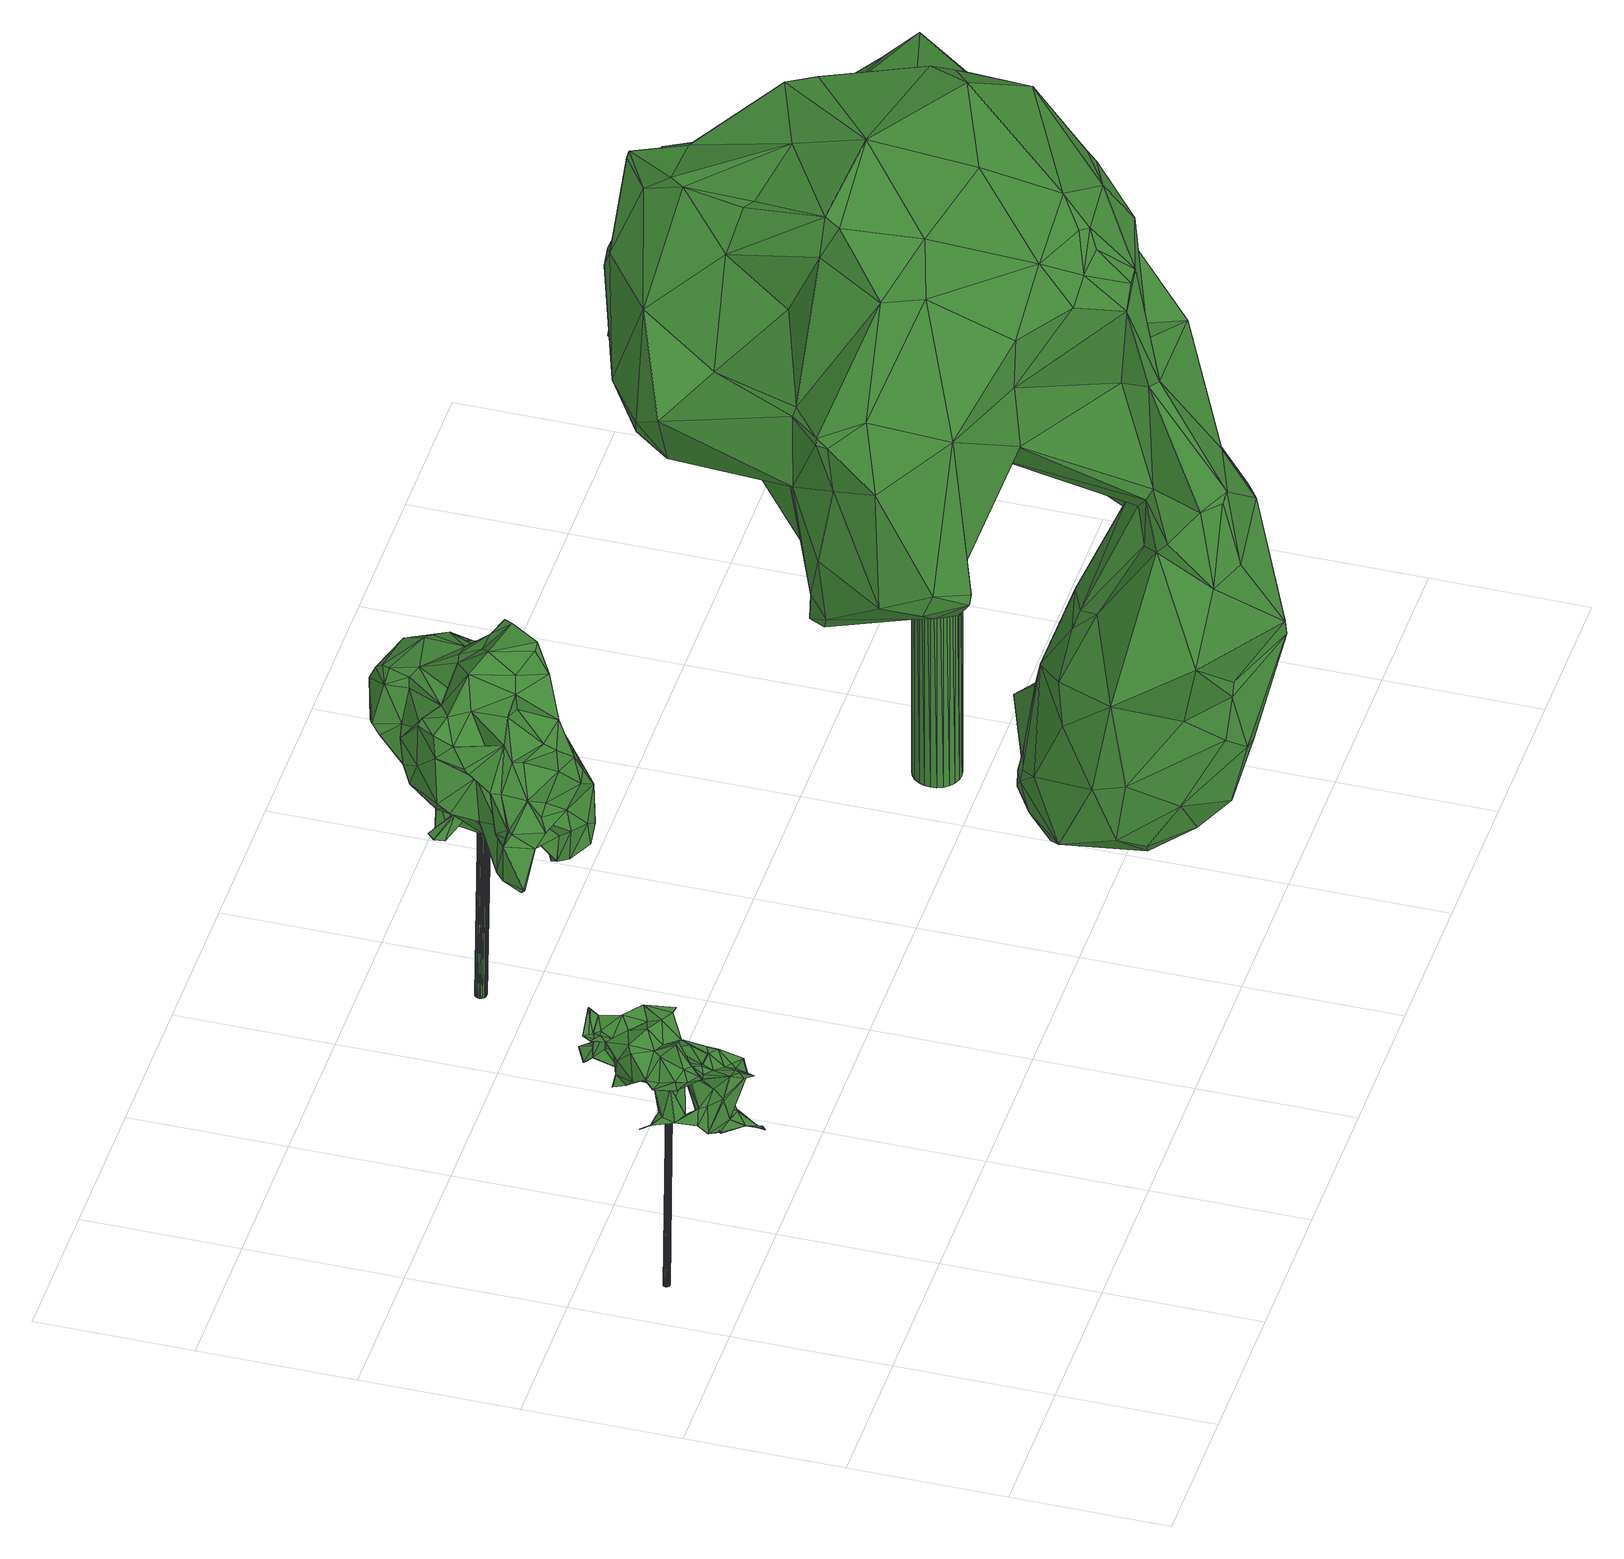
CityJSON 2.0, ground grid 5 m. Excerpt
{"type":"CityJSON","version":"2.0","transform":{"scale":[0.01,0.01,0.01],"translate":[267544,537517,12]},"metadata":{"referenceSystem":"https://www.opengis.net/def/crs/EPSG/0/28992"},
"CityObjects":{
"tree1":{"type":"SolitaryVegetationObject","attributes":{"gtid":419,"crown_width_m":4.04,"crown_median_z":20.85,"crown_r50_m":0.237,"crown_porosity":0.935,"trunk_H_m":7.99,"trunk_DBH_m":0.199,"trunk_radius_m":0.0993,"trunk_base_height_m":12.86,"original_gtid":"420"},"geometry":[{"type":"Solid","lod":"3","boundaries":[[[[0,1,2]],[[3,4,5]],[[6,7,8]],[[9,10,11]],[[12,13,14]],[[12,14,15]],[[16,17,18]],[[19,20,21]],[[22,21,20]],[[23,24,25]],[[26,27,28]],[[29,30,31]],[[29,31,32]],[[33,34,35]],[[36,37,38]],[[11,39,40]],[[41,42,43]],[[44,19,21]],[[27,45,46]],[[47,48,49]],[[50,51,52]],[[53,1,54]],[[53,54,55]],[[56,42,41]],[[19,44,3]],[[5,20,19]],[[57,20,5]],[[58,59,60]],[[58,61,59]],[[62,63,64]],[[7,65,66]],[[67,68,69]],[[17,70,65]],[[71,72,73]],[[74,71,73]],[[75,76,77]],[[78,47,49]],[[79,80,81]],[[79,81,82]],[[83,11,84]],[[52,85,50]],[[21,86,44]],[[87,84,88]],[[33,29,32]],[[74,81,80]],[[61,89,90]],[[82,6,79]],[[70,91,66]],[[55,92,53]],[[93,68,67]],[[69,68,88]],[[94,74,95]],[[72,71,93]],[[96,97,23]],[[6,73,72]],[[98,99,100]],[[101,100,99]],[[102,103,104]],[[105,106,107]],[[108,106,105]],[[109,83,110]],[[109,110,111]],[[90,89,112]],[[113,85,52]],[[114,115,98]],[[116,48,30]],[[117,118,28]],[[96,119,97]],[[60,97,119]],[[120,121,122]],[[120,122,22]],[[56,59,123]],[[124,115,125]],[[9,79,6]],[[126,127,18]],[[42,87,88]],[[108,128,15]],[[70,66,65]],[[113,52,129]],[[103,115,114]],[[130,0,111]],[[131,132,133]],[[63,132,131]],[[132,63,133]],[[1,134,54]],[[46,28,27]],[[18,127,16]],[[135,40,75]],[[92,136,137]],[[138,137,136]],[[139,136,140]],[[8,141,142]],[[42,88,68]],[[143,144,43]],[[26,145,146]],[[35,145,26]],[[147,148,13]],[[83,149,11]],[[85,32,150]],[[54,31,30]],[[151,6,152]],[[151,152,153]],[[154,155,156]],[[131,130,157]],[[157,64,131]],[[36,158,159]],[[65,160,17]],[[161,162,163]],[[161,163,164]],[[18,17,160]],[[18,160,126]],[[104,103,165]],[[129,51,102]],[[52,51,129]],[[166,167,168]],[[142,169,170]],[[107,137,138]],[[171,172,173]],[[66,141,7]],[[174,175,86]],[[8,7,141]],[[143,93,71]],[[72,91,152]],[[7,6,65]],[[165,114,176]],[[54,134,32]],[[150,32,134]],[[64,4,177]],[[166,102,51]],[[8,170,6]],[[161,178,162]],[[56,123,87]],[[179,180,76]],[[179,76,75]],[[124,98,115]],[[47,30,48]],[[84,87,83]],[[181,182,183]],[[142,170,8]],[[87,42,56]],[[57,96,184]],[[39,171,185]],[[180,179,185]],[[50,186,51]],[[170,187,9]],[[10,9,187]],[[169,66,187]],[[127,91,16]],[[41,43,144]],[[55,188,136]],[[21,164,174]],[[118,189,28]],[[176,114,190]],[[1,0,134]],[[150,134,0]],[[182,36,159]],[[183,177,3]],[[181,183,3]],[[146,145,34]],[[35,34,145]],[[64,177,62]],[[191,37,181]],[[38,37,191]],[[102,104,192]],[[182,181,37]],[[182,37,36]],[[169,141,66]],[[129,102,193]],[[25,120,22]],[[194,190,100]],[[195,91,67]],[[67,91,72]],[[196,91,195]],[[197,175,174]],[[39,197,174]],[[57,184,25]],[[3,5,19]],[[198,183,182]],[[42,93,43]],[[63,131,64]],[[190,114,98]],[[128,108,178]],[[108,199,200]],[[15,199,108]],[[141,169,142]],[[80,199,201]],[[80,201,74]],[[74,14,148]],[[148,95,74]],[[54,32,31]],[[148,94,95]],[[15,128,12]],[[80,79,200]],[[101,202,198]],[[192,33,32]],[[192,104,33]],[[183,198,62]],[[183,62,177]],[[25,20,57]],[[25,22,20]],[[203,2,92]],[[50,204,186]],[[205,78,206]],[[44,173,207]],[[86,180,44]],[[1,53,2]],[[30,47,54]],[[129,193,113]],[[208,209,63]],[[167,209,208]],[[167,208,210]],[[101,99,202]],[[211,212,213]],[[187,66,91]],[[78,49,206]],[[187,91,196]],[[195,187,196]],[[165,146,104]],[[98,100,190]],[[26,146,27]],[[27,146,38]],[[38,146,36]],[[36,146,165]],[[13,148,14]],[[6,82,73]],[[93,42,68]],[[73,82,74]],[[214,168,210]],[[166,209,167]],[[177,4,3]],[[173,154,118]],[[9,6,170]],[[123,61,90]],[[156,155,138]],[[157,119,64]],[[70,215,91]],[[125,115,102]],[[41,84,56]],[[216,41,144]],[[116,140,48]],[[105,162,108]],[[170,169,187]],[[172,217,211]],[[85,204,50]],[[150,204,85]],[[209,204,150]],[[166,204,209]],[[188,205,206]],[[112,218,123]],[[87,123,218]],[[188,140,136]],[[116,30,29]],[[139,116,29]],[[139,29,33]],[[23,184,96]],[[25,184,23]],[[210,168,167]],[[39,179,75]],[[62,198,210]],[[162,178,108]],[[98,219,202]],[[198,214,210]],[[130,60,157]],[[161,220,121]],[[179,39,185]],[[83,87,221]],[[83,221,58]],[[138,155,107]],[[133,209,131]],[[9,11,79]],[[130,209,0]],[[131,209,130]],[[63,209,133]],[[150,0,209]],[[166,186,204]],[[51,186,166]],[[156,136,222]],[[210,63,62]],[[210,208,63]],[[222,136,139]],[[223,135,84]],[[84,135,75]],[[122,224,21]],[[220,21,224]],[[220,224,122]],[[61,123,59]],[[60,119,157]],[[154,173,155]],[[163,174,164]],[[211,174,163]],[[4,64,119]],[[4,119,96]],[[21,174,86]],[[180,185,171]],[[225,213,212]],[[116,139,140]],[[11,137,106]],[[11,106,200]],[[192,226,193]],[[200,106,108]],[[107,106,137]],[[205,47,78]],[[71,94,143]],[[191,27,38]],[[11,203,137]],[[148,147,94]],[[191,173,227]],[[10,187,69]],[[28,46,228]],[[228,117,28]],[[55,136,92]],[[227,117,228]],[[227,173,117]],[[82,81,74]],[[227,228,46]],[[195,69,187]],[[195,67,69]],[[192,193,102]],[[200,79,11]],[[201,199,15]],[[13,121,147]],[[121,144,143]],[[120,144,121]],[[83,229,110]],[[58,229,83]],[[143,43,93]],[[173,212,105]],[[162,105,212]],[[122,21,22]],[[125,166,168]],[[125,168,214]],[[3,44,207]],[[3,207,181]],[[165,176,194]],[[165,194,36]],[[10,88,84]],[[69,88,10]],[[103,102,115]],[[197,39,144]],[[176,190,194]],[[214,198,219]],[[198,202,219]],[[230,231,76]],[[76,231,77]],[[59,75,60]],[[97,60,75]],[[59,56,75]],[[84,75,56]],[[181,207,191]],[[163,162,212]],[[163,212,211]],[[118,154,189]],[[117,173,118]],[[74,94,71]],[[121,94,147]],[[143,94,121]],[[12,178,13]],[[84,11,223]],[[194,100,158]],[[10,216,11]],[[36,194,158]],[[158,100,101]],[[41,216,84]],[[10,84,216]],[[12,128,178]],[[107,155,105]],[[113,226,85]],[[113,193,226]],[[173,105,155]],[[32,85,226]],[[192,32,226]],[[89,218,112]],[[214,124,125]],[[125,102,166]],[[219,98,124]],[[11,216,39]],[[72,152,6]],[[127,126,153]],[[90,112,123]],[[61,218,89]],[[227,46,45]],[[214,219,124]],[[188,47,205]],[[55,47,188]],[[54,47,55]],[[206,49,188]],[[188,49,48]],[[140,188,48]],[[225,172,211]],[[58,218,61]],[[33,35,139]],[[139,35,222]],[[189,222,35]],[[189,35,28]],[[28,35,26]],[[83,109,149]],[[111,229,130]],[[111,149,109]],[[180,77,232]],[[92,137,203]],[[203,111,2]],[[203,149,111]],[[203,11,149]],[[223,40,135]],[[39,75,40]],[[65,6,151]],[[153,126,151]],[[160,151,126]],[[160,65,151]],[[217,39,211]],[[174,211,39]],[[58,221,218]],[[87,218,221]],[[200,199,80]],[[216,144,39]],[[96,233,4]],[[189,154,222]],[[44,180,171]],[[173,44,171]],[[191,207,173]],[[75,24,97]],[[175,180,86]],[[175,75,180]],[[75,77,180]],[[23,97,24]],[[92,2,53]],[[0,2,111]],[[39,217,171]],[[222,154,156]],[[171,217,172]],[[101,159,158]],[[202,99,98]],[[127,152,91]],[[153,152,127]],[[161,13,178]],[[201,14,74]],[[201,15,14]],[[198,182,159]],[[198,159,101]],[[13,161,121]],[[175,24,75]],[[67,72,234]],[[67,234,93]],[[93,234,72]],[[175,197,235]],[[191,45,27]],[[120,235,197]],[[120,197,144]],[[114,165,103]],[[77,231,232]],[[230,232,231]],[[173,172,225]],[[156,138,136]],[[58,60,229]],[[110,229,111]],[[60,130,229]],[[76,180,230]],[[180,232,230]],[[96,57,233]],[[5,4,233]],[[5,233,57]],[[235,24,175]],[[120,25,24]],[[235,120,24]],[[227,45,191]],[[225,211,213]],[[161,164,220]],[[121,220,122]],[[164,21,220]],[[16,215,17]],[[91,215,16]],[[173,225,212]],[[17,215,70]],[[104,34,33]],[[146,34,104]],[[11,40,223]],[[236,237,238]],[[236,238,239]],[[239,238,240]],[[239,240,241]],[[238,237,242]],[[238,242,240]],[[240,242,243]],[[240,243,241]],[[242,237,244]],[[242,244,243]],[[243,244,245]],[[243,245,241]],[[244,237,246]],[[244,246,245]],[[245,246,247]],[[245,247,241]],[[246,237,248]],[[246,248,247]],[[247,248,249]],[[247,249,241]],[[248,237,250]],[[248,250,249]],[[249,250,251]],[[249,251,241]],[[250,237,252]],[[250,252,251]],[[251,252,253]],[[251,253,241]],[[252,237,254]],[[252,254,253]],[[253,254,255]],[[253,255,241]],[[254,237,256]],[[254,256,255]],[[255,256,257]],[[255,257,241]],[[256,237,258]],[[256,258,257]],[[257,258,259]],[[257,259,241]],[[258,237,260]],[[258,260,259]],[[259,260,261]],[[259,261,241]],[[260,237,262]],[[260,262,261]],[[261,262,263]],[[261,263,241]],[[262,237,264]],[[262,264,263]],[[263,264,265]],[[263,265,241]],[[264,237,266]],[[264,266,265]],[[265,266,267]],[[265,267,241]],[[266,237,268]],[[266,268,267]],[[267,268,269]],[[267,269,241]],[[268,237,270]],[[268,270,269]],[[269,270,271]],[[269,271,241]],[[270,237,272]],[[270,272,271]],[[271,272,273]],[[271,273,241]],[[272,237,274]],[[272,274,273]],[[273,274,275]],[[273,275,241]],[[274,237,276]],[[274,276,275]],[[275,276,277]],[[275,277,241]],[[276,237,278]],[[276,278,277]],[[277,278,279]],[[277,279,241]],[[278,237,280]],[[278,280,279]],[[279,280,281]],[[279,281,241]],[[280,237,282]],[[280,282,281]],[[281,282,283]],[[281,283,241]],[[282,237,284]],[[282,284,283]],[[283,284,285]],[[283,285,241]],[[284,237,236]],[[284,236,285]],[[285,236,239]],[[285,239,241]]]]}]},
"tree2":{"type":"SolitaryVegetationObject","attributes":{"gtid":332,"crown_width_m":6.62,"crown_median_z":21.84,"crown_r50_m":0.303,"crown_porosity":0.915,"trunk_H_m":8.88,"trunk_DBH_m":0.369,"trunk_radius_m":0.184,"trunk_base_height_m":12.96,"original_gtid":"333"},"geometry":[{"type":"Solid","lod":"3","boundaries":[[[[286,287,288]],[[289,290,291]],[[292,293,294]],[[292,294,295]],[[296,297,298]],[[299,298,297]],[[300,301,302]],[[289,303,304]],[[305,306,307]],[[308,309,296]],[[310,311,312]],[[313,311,310]],[[314,315,316]],[[317,318,312]],[[312,311,300]],[[312,300,317]],[[319,320,321]],[[320,322,321]],[[323,324,325]],[[323,326,324]],[[327,328,329]],[[330,331,332]],[[333,334,335]],[[336,325,324]],[[337,290,338]],[[339,340,341]],[[318,330,332]],[[342,343,344]],[[345,346,347]],[[348,347,346]],[[349,350,351]],[[349,351,352]],[[353,354,355]],[[356,357,358]],[[356,358,359]],[[357,311,313]],[[330,318,317]],[[360,320,361]],[[362,363,364]],[[304,365,366]],[[304,366,367]],[[363,362,368]],[[369,370,371]],[[372,373,374]],[[375,376,377]],[[338,302,301]],[[378,379,380]],[[381,358,357]],[[301,382,338]],[[383,384,385]],[[349,386,387]],[[388,389,390]],[[391,392,370]],[[393,394,395]],[[396,397,398]],[[357,300,311]],[[399,400,401]],[[360,370,402]],[[332,331,403]],[[404,405,396]],[[398,404,396]],[[370,392,371]],[[333,306,406]],[[407,408,409]],[[407,409,410]],[[296,298,411]],[[403,331,412]],[[413,414,415]],[[416,383,417]],[[330,418,331]],[[419,331,418]],[[420,398,397]],[[421,408,327]],[[375,337,376]],[[369,422,414]],[[382,423,376]],[[326,424,324]],[[352,386,349]],[[425,426,371]],[[317,300,418]],[[317,418,330]],[[286,427,287]],[[428,346,352]],[[348,346,428]],[[429,411,298]],[[430,288,431]],[[432,359,297]],[[301,300,382]],[[433,434,355]],[[323,435,436]],[[409,437,344]],[[438,291,439]],[[375,440,337]],[[363,440,375]],[[368,440,363]],[[307,441,305]],[[442,441,307]],[[438,443,327]],[[444,445,390]],[[444,446,445]],[[391,447,448]],[[287,449,420]],[[450,437,409]],[[448,451,452]],[[372,451,448]],[[420,397,378]],[[448,452,425]],[[448,425,391]],[[391,425,392]],[[392,425,371]],[[337,291,290]],[[318,453,312]],[[332,453,318]],[[454,354,455]],[[445,455,354]],[[362,456,295]],[[457,458,379]],[[459,364,460]],[[305,461,306]],[[462,461,305]],[[396,457,379]],[[432,463,359]],[[356,359,463]],[[324,452,451]],[[400,435,460]],[[400,460,401]],[[325,336,464]],[[465,466,467]],[[468,375,463]],[[468,463,432]],[[469,359,358]],[[470,389,471]],[[420,449,398]],[[388,354,353]],[[390,354,388]],[[472,351,473]],[[474,335,475]],[[335,334,475]],[[356,463,377]],[[306,333,307]],[[440,476,477]],[[351,350,478]],[[347,348,428]],[[372,374,336]],[[364,363,399]],[[346,345,386]],[[295,476,362]],[[324,451,336]],[[336,451,372]],[[479,480,481]],[[338,382,376]],[[338,376,337]],[[444,390,482]],[[428,352,483]],[[484,479,454]],[[473,461,462]],[[472,485,469]],[[413,486,487]],[[320,487,486]],[[412,331,419]],[[450,294,293]],[[467,466,488]],[[457,396,405]],[[384,489,490]],[[384,383,489]],[[292,373,491]],[[423,382,357]],[[300,357,382]],[[346,386,352]],[[492,455,446]],[[361,320,493]],[[326,426,424]],[[295,443,477]],[[405,494,484]],[[388,471,389]],[[398,449,404]],[[467,404,449]],[[349,387,350]],[[292,495,374]],[[456,374,495]],[[456,495,292]],[[438,477,443]],[[297,309,432]],[[405,404,467]],[[369,426,422]],[[369,371,426]],[[323,429,326]],[[305,298,462]],[[347,490,345]],[[296,309,297]],[[395,307,333]],[[312,453,310]],[[290,367,338]],[[326,429,442]],[[496,458,457]],[[370,447,391]],[[481,454,479]],[[431,288,378]],[[480,410,481]],[[411,429,323]],[[497,494,467]],[[351,478,461]],[[297,359,469]],[[465,488,466]],[[498,499,500]],[[400,468,308]],[[416,417,501]],[[384,502,385]],[[286,288,430]],[[378,397,503]],[[378,503,379]],[[428,490,347]],[[504,505,385]],[[431,378,380]],[[390,445,354]],[[328,407,506]],[[380,458,431]],[[395,335,393]],[[333,335,395]],[[465,507,488]],[[355,481,433]],[[497,328,494]],[[304,329,465]],[[299,297,473]],[[464,460,435]],[[368,476,440]],[[368,362,476]],[[433,481,410]],[[403,314,332]],[[414,508,369]],[[509,510,334]],[[446,504,492]],[[437,293,342]],[[364,399,401]],[[440,477,337]],[[378,287,420]],[[511,464,374]],[[336,374,464]],[[435,323,464]],[[325,464,323]],[[406,461,478]],[[373,372,448]],[[300,512,418]],[[444,504,446]],[[360,434,343]],[[360,343,370]],[[433,343,434]],[[450,293,437]],[[326,442,394]],[[480,479,410]],[[410,344,433]],[[342,344,437]],[[513,496,492]],[[414,341,415]],[[484,454,514]],[[426,425,515]],[[426,515,424]],[[514,496,457]],[[514,457,484]],[[457,405,484]],[[516,442,307]],[[454,355,354]],[[393,335,517]],[[464,511,460]],[[459,460,511]],[[470,341,340]],[[501,499,416]],[[482,340,444]],[[504,417,505]],[[488,497,467]],[[405,467,494]],[[361,493,434]],[[328,408,407]],[[360,361,434]],[[414,422,500]],[[414,500,339]],[[287,467,449]],[[374,456,511]],[[406,478,510]],[[295,456,292]],[[292,374,373]],[[377,423,356]],[[470,415,341]],[[395,516,307]],[[337,439,291]],[[487,369,508]],[[414,339,341]],[[343,447,370]],[[385,505,383]],[[421,409,408]],[[299,462,298]],[[299,473,462]],[[412,518,403]],[[504,444,417]],[[338,367,302]],[[381,472,358]],[[416,499,387]],[[345,387,386]],[[416,387,345]],[[296,436,435]],[[389,470,482]],[[389,482,390]],[[482,470,340]],[[426,326,519]],[[355,454,481]],[[378,288,287]],[[295,294,443]],[[416,520,383]],[[322,320,486]],[[443,521,522]],[[443,294,521]],[[367,290,289]],[[367,289,304]],[[523,413,415]],[[365,512,366]],[[286,512,365]],[[409,421,521]],[[409,521,450]],[[483,313,524]],[[483,524,428]],[[327,408,328]],[[525,431,315]],[[525,430,431]],[[335,499,498]],[[335,498,517]],[[357,356,423]],[[327,522,521]],[[309,308,468]],[[523,322,486]],[[446,455,445]],[[493,320,526]],[[493,526,319]],[[388,353,471]],[[385,513,492]],[[286,365,304]],[[494,407,484]],[[494,506,407]],[[484,407,479]],[[327,443,522]],[[375,377,463]],[[494,328,506]],[[308,296,527]],[[510,509,406]],[[458,315,431]],[[496,315,458]],[[297,469,485]],[[319,526,320]],[[472,473,485]],[[297,485,473]],[[329,507,465]],[[313,310,524]],[[489,383,520]],[[489,520,416]],[[501,340,339]],[[417,340,501]],[[421,327,521]],[[415,528,523]],[[289,291,303]],[[295,477,476]],[[333,406,509]],[[529,428,524]],[[529,524,453]],[[306,461,406]],[[337,477,439]],[[438,439,477]],[[423,377,376]],[[419,512,430]],[[286,430,512]],[[469,358,472]],[[302,367,366]],[[298,441,429]],[[475,530,474]],[[450,521,294]],[[332,531,453]],[[385,316,513]],[[319,321,493]],[[304,303,329]],[[519,517,498]],[[519,498,422]],[[410,479,407]],[[364,401,460]],[[438,303,291]],[[532,292,491]],[[470,471,415]],[[384,490,529]],[[384,529,453]],[[345,490,489]],[[379,503,396]],[[397,396,503]],[[415,471,528]],[[475,334,530]],[[447,532,491]],[[497,488,507]],[[497,507,328]],[[514,454,496]],[[492,496,455]],[[343,342,447]],[[523,486,413]],[[458,380,379]],[[395,394,516]],[[442,516,394]],[[498,500,422]],[[412,419,525]],[[422,426,519]],[[393,517,519]],[[429,441,442]],[[447,342,532]],[[528,471,353]],[[410,409,344]],[[342,293,532]],[[343,433,344]],[[532,293,292]],[[352,351,483]],[[473,351,461]],[[483,351,472]],[[483,472,313]],[[304,427,286]],[[487,402,369]],[[394,519,326]],[[530,510,350]],[[394,393,519]],[[523,321,322]],[[329,328,507]],[[308,527,400]],[[310,453,524]],[[456,362,459]],[[459,362,364]],[[456,459,511]],[[417,383,505]],[[474,499,335]],[[487,508,413]],[[414,413,508]],[[403,518,314]],[[474,530,387]],[[387,530,350]],[[467,287,427]],[[465,427,304]],[[345,489,416]],[[530,334,510]],[[385,492,504]],[[327,303,438]],[[327,329,303]],[[369,402,370]],[[502,316,385]],[[314,316,502]],[[381,313,472]],[[381,357,313]],[[432,309,468]],[[399,468,400]],[[375,468,363]],[[399,363,468]],[[419,430,525]],[[501,500,499]],[[339,500,501]],[[314,518,315]],[[525,315,518]],[[525,518,412]],[[528,321,523]],[[315,496,513]],[[353,321,528]],[[454,455,496]],[[324,424,515]],[[502,531,314]],[[302,512,300]],[[418,512,419]],[[384,531,502]],[[453,531,384]],[[428,529,490]],[[510,478,350]],[[320,402,487]],[[320,360,402]],[[417,444,340]],[[332,314,531]],[[366,512,302]],[[509,334,333]],[[448,491,373]],[[452,515,425]],[[324,515,452]],[[435,400,527]],[[435,527,296]],[[298,305,441]],[[447,491,448]],[[321,533,493]],[[321,353,533]],[[355,533,353]],[[355,434,533]],[[434,493,533]],[[387,499,474]],[[315,513,316]],[[465,467,427]],[[323,436,411]],[[411,436,296]],[[534,535,536]],[[534,536,537]],[[537,536,538]],[[537,538,539]],[[536,535,540]],[[536,540,538]],[[538,540,541]],[[538,541,539]],[[540,535,542]],[[540,542,541]],[[541,542,543]],[[541,543,539]],[[542,535,544]],[[542,544,543]],[[543,544,545]],[[543,545,539]],[[544,535,546]],[[544,546,545]],[[545,546,547]],[[545,547,539]],[[546,535,548]],[[546,548,547]],[[547,548,549]],[[547,549,539]],[[548,535,550]],[[548,550,549]],[[549,550,551]],[[549,551,539]],[[550,535,552]],[[550,552,551]],[[551,552,553]],[[551,553,539]],[[552,535,554]],[[552,554,553]],[[553,554,555]],[[553,555,539]],[[554,535,556]],[[554,556,555]],[[555,556,557]],[[555,557,539]],[[556,535,558]],[[556,558,557]],[[557,558,559]],[[557,559,539]],[[558,535,560]],[[558,560,559]],[[559,560,561]],[[559,561,539]],[[560,535,562]],[[560,562,561]],[[561,562,563]],[[561,563,539]],[[562,535,564]],[[562,564,563]],[[563,564,565]],[[563,565,539]],[[564,535,566]],[[564,566,565]],[[565,566,567]],[[565,567,539]],[[566,535,568]],[[566,568,567]],[[567,568,569]],[[567,569,539]],[[568,535,570]],[[568,570,569]],[[569,570,571]],[[569,571,539]],[[570,535,572]],[[570,572,571]],[[571,572,573]],[[571,573,539]],[[572,535,574]],[[572,574,573]],[[573,574,575]],[[573,575,539]],[[574,535,576]],[[574,576,575]],[[575,576,577]],[[575,577,539]],[[576,535,578]],[[576,578,577]],[[577,578,579]],[[577,579,539]],[[578,535,580]],[[578,580,579]],[[579,580,581]],[[579,581,539]],[[580,535,582]],[[580,582,581]],[[581,582,583]],[[581,583,539]],[[582,535,534]],[[582,534,583]],[[583,534,537]],[[583,537,539]]]]}]},
"tree3":{"type":"SolitaryVegetationObject","attributes":{"gtid":29,"crown_width_m":18.45,"crown_median_z":26,"crown_r50_m":0.526,"crown_porosity":0.877,"trunk_H_m":13.21,"trunk_DBH_m":1.5,"trunk_radius_m":0.752,"trunk_base_height_m":12.79,"original_gtid":"29"},"geometry":[{"type":"Solid","lod":"3","boundaries":[[[[584,585,586]],[[587,588,589]],[[590,591,592]],[[592,593,590]],[[594,595,596]],[[597,598,599]],[[597,600,598]],[[601,602,603]],[[604,605,606]],[[607,608,609]],[[610,611,612]],[[613,595,601]],[[614,615,616]],[[617,596,595]],[[584,618,619]],[[620,621,622]],[[623,612,624]],[[625,626,627]],[[628,629,592]],[[628,592,630]],[[631,632,633]],[[634,635,636]],[[637,638,639]],[[640,641,642]],[[643,644,645]],[[646,647,648]],[[649,650,651]],[[626,652,653]],[[605,654,606]],[[654,655,656]],[[595,602,601]],[[604,657,605]],[[658,659,660]],[[658,661,659]],[[611,624,612]],[[662,663,664]],[[665,666,667]],[[634,668,635]],[[635,669,670]],[[636,635,670]],[[671,666,672]],[[673,674,601]],[[584,675,585]],[[676,677,656]],[[607,609,622]],[[678,662,679]],[[680,681,682]],[[586,683,665]],[[684,685,686]],[[687,688,689]],[[688,690,689]],[[598,648,599]],[[691,692,693]],[[694,695,587]],[[587,695,588]],[[622,632,620]],[[696,618,665]],[[622,621,607]],[[645,697,698]],[[699,700,677]],[[606,654,656]],[[633,701,690]],[[656,702,703]],[[704,705,689]],[[586,665,618]],[[706,707,585]],[[708,621,620]],[[647,651,648]],[[649,651,647]],[[709,624,710]],[[709,623,624]],[[677,711,712]],[[713,714,669]],[[715,716,678]],[[717,716,718]],[[717,718,719]],[[625,627,674]],[[589,588,695]],[[720,721,722]],[[723,724,678]],[[639,638,725]],[[679,726,727]],[[728,702,646]],[[674,627,601]],[[729,694,587]],[[699,730,700]],[[685,731,732]],[[620,632,631]],[[620,631,708]],[[609,633,622]],[[633,733,734]],[[733,633,690]],[[727,722,723]],[[735,628,736]],[[678,724,637]],[[600,597,634]],[[600,634,636]],[[597,599,648]],[[640,706,691]],[[701,704,689]],[[642,707,640]],[[737,738,739]],[[640,707,706]],[[585,707,740]],[[592,741,593]],[[742,743,642]],[[743,707,642]],[[743,744,683]],[[585,740,683]],[[585,683,586]],[[745,746,747]],[[669,748,749]],[[750,749,748]],[[751,621,730]],[[621,751,607]],[[752,753,729]],[[751,754,755]],[[751,730,754]],[[743,683,740]],[[586,618,584]],[[743,740,707]],[[715,637,756]],[[715,678,637]],[[665,744,666]],[[738,619,739]],[[637,639,756]],[[617,613,601]],[[617,595,613]],[[696,757,618]],[[619,618,757]],[[665,683,744]],[[743,742,744]],[[758,719,759]],[[757,760,739]],[[757,739,619]],[[752,761,762]],[[674,763,625]],[[764,765,766]],[[767,768,769]],[[665,667,696]],[[739,760,658]],[[768,767,705]],[[770,602,595]],[[691,706,692]],[[602,769,603]],[[771,589,695]],[[729,589,761]],[[729,761,752]],[[771,761,589]],[[603,673,601]],[[671,672,772]],[[666,744,672]],[[773,672,744]],[[774,775,750]],[[610,606,656]],[[642,731,742]],[[667,666,671]],[[608,776,777]],[[748,778,750]],[[587,589,729]],[[641,779,642]],[[642,779,731]],[[621,708,780]],[[773,772,672]],[[781,764,782]],[[741,783,680]],[[784,680,783]],[[630,591,785]],[[786,685,684]],[[786,694,685]],[[744,742,773]],[[787,724,723]],[[615,788,616]],[[789,688,790]],[[789,790,664]],[[791,701,689]],[[622,633,632]],[[593,741,792]],[[654,649,655]],[[605,590,593]],[[657,590,605]],[[793,794,614]],[[650,605,593]],[[650,654,605]],[[681,650,682]],[[679,723,678]],[[650,593,682]],[[750,795,796]],[[623,797,725]],[[709,797,623]],[[691,781,798]],[[737,698,738]],[[739,658,737]],[[633,609,799]],[[591,630,592]],[[593,792,682]],[[680,682,792]],[[680,792,741]],[[681,800,801]],[[802,803,628]],[[800,681,680]],[[747,804,736]],[[679,727,723]],[[805,787,806]],[[761,771,762]],[[807,808,809]],[[652,809,808]],[[760,661,658]],[[770,769,602]],[[621,810,730]],[[673,763,674]],[[673,603,763]],[[668,811,681]],[[812,681,811]],[[617,627,596]],[[601,627,617]],[[732,731,779]],[[709,715,797]],[[623,813,803]],[[814,815,816]],[[817,780,818]],[[732,779,686]],[[819,793,684]],[[641,793,819]],[[820,697,644]],[[625,705,704]],[[721,720,806]],[[692,821,693]],[[693,821,822]],[[791,689,690]],[[695,823,824]],[[819,779,641]],[[595,594,770]],[[825,826,755]],[[668,827,635]],[[631,663,717]],[[603,769,768]],[[787,723,722]],[[585,675,706]],[[760,757,828]],[[614,829,786]],[[793,614,786]],[[697,738,698]],[[697,693,738]],[[634,830,668]],[[604,831,802]],[[650,649,654]],[[819,686,779]],[[684,686,819]],[[732,686,685]],[[600,832,598]],[[772,762,833]],[[695,824,771]],[[823,829,828]],[[646,648,598]],[[693,834,691]],[[691,798,640]],[[798,793,641]],[[724,725,638]],[[724,835,725]],[[836,837,795]],[[626,653,627]],[[781,782,793]],[[810,700,730]],[[644,697,645]],[[696,667,838]],[[641,640,798]],[[684,793,786]],[[653,652,808]],[[681,812,650]],[[737,643,698]],[[645,698,643]],[[774,839,775]],[[722,727,664]],[[722,664,720]],[[609,777,799]],[[790,720,664]],[[687,840,713]],[[827,668,681]],[[597,830,634]],[[612,831,604]],[[722,721,787]],[[687,841,688]],[[615,794,766]],[[820,834,697]],[[842,809,843]],[[750,775,713]],[[844,598,832]],[[844,832,845]],[[846,765,746]],[[846,746,745]],[[805,724,787]],[[708,631,717]],[[611,712,711]],[[847,848,849]],[[616,850,851]],[[829,823,786]],[[724,638,637]],[[603,768,763]],[[852,608,607]],[[623,831,612]],[[704,626,625]],[[669,814,670]],[[678,716,662]],[[598,845,646]],[[844,845,598]],[[656,655,702]],[[655,646,702]],[[750,778,853]],[[845,728,646]],[[676,656,703]],[[628,735,629]],[[823,838,824]],[[832,600,854]],[[626,777,776]],[[755,754,849]],[[828,757,823]],[[730,676,754]],[[801,778,681]],[[805,747,813]],[[812,648,651]],[[677,700,810]],[[756,639,797]],[[756,797,715]],[[604,610,612]],[[720,855,856]],[[845,857,847]],[[852,607,826]],[[691,834,764]],[[661,760,851]],[[661,851,850]],[[850,659,661]],[[800,660,659]],[[608,777,609]],[[811,668,830]],[[811,830,812]],[[703,702,728]],[[755,826,751]],[[858,857,859]],[[754,676,849]],[[688,860,861]],[[670,814,636]],[[714,814,669]],[[815,809,816]],[[600,816,809]],[[854,859,857]],[[594,808,807]],[[835,623,725]],[[835,813,623]],[[773,742,753]],[[728,849,703]],[[644,804,820]],[[735,804,644]],[[736,804,735]],[[594,596,653]],[[662,717,663]],[[765,834,746]],[[633,799,701]],[[814,816,636]],[[600,636,816]],[[704,701,626]],[[734,663,631]],[[745,747,805]],[[734,631,633]],[[847,825,848]],[[798,781,793]],[[764,781,691]],[[616,829,614]],[[760,828,851]],[[851,829,616]],[[851,828,829]],[[782,766,794]],[[614,794,615]],[[693,697,834]],[[725,797,639]],[[655,647,646]],[[747,736,813]],[[713,840,714]],[[784,800,680]],[[664,663,734]],[[856,806,720]],[[856,745,806]],[[817,711,810]],[[833,762,771]],[[817,818,711]],[[818,611,711]],[[787,721,806]],[[688,775,860]],[[713,775,688]],[[806,745,805]],[[769,770,807]],[[769,807,714]],[[794,793,782]],[[796,795,774]],[[827,748,669]],[[812,651,650]],[[647,655,649]],[[606,610,604]],[[664,727,726]],[[662,664,726]],[[679,662,726]],[[856,862,745]],[[688,733,690]],[[736,803,813]],[[628,803,736]],[[716,717,662]],[[629,643,660]],[[629,660,800]],[[758,780,708]],[[677,810,711]],[[825,755,849]],[[619,822,821]],[[766,765,846]],[[713,749,750]],[[669,749,713]],[[766,846,615]],[[714,815,814]],[[807,815,714]],[[856,788,615]],[[694,786,823]],[[694,823,695]],[[592,783,741]],[[713,841,687]],[[717,719,758]],[[717,758,708]],[[791,690,701]],[[825,858,608]],[[608,858,776]],[[671,772,833]],[[658,660,737]],[[643,737,660]],[[669,635,827]],[[813,835,805]],[[839,774,855]],[[836,616,837]],[[750,796,774]],[[769,714,840]],[[784,783,800]],[[818,780,758]],[[619,821,584]],[[825,849,848]],[[809,652,843]],[[703,849,676]],[[692,706,675]],[[782,764,766]],[[770,594,807]],[[845,847,849]],[[845,849,728]],[[801,853,778]],[[827,778,748]],[[827,681,778]],[[810,780,817]],[[810,621,780]],[[847,857,858]],[[624,759,710]],[[842,858,859]],[[842,859,854]],[[805,835,724]],[[610,712,611]],[[731,685,753]],[[616,836,850]],[[842,600,809]],[[842,854,600]],[[852,826,825]],[[803,802,831]],[[803,831,623]],[[594,653,808]],[[643,735,644]],[[629,735,643]],[[656,677,712]],[[858,842,843]],[[847,858,825]],[[611,759,624]],[[818,759,611]],[[758,759,818]],[[710,759,719]],[[705,767,689]],[[731,753,742]],[[710,718,709]],[[719,718,710]],[[694,753,685]],[[694,729,753]],[[772,773,753]],[[772,753,752]],[[820,746,834]],[[764,834,765]],[[776,858,843]],[[596,627,653]],[[713,688,841]],[[790,855,720]],[[747,746,804]],[[804,746,820]],[[854,857,832]],[[832,857,845]],[[800,783,629]],[[592,629,783]],[[801,800,836]],[[801,836,853]],[[675,821,692]],[[659,850,836]],[[659,836,800]],[[626,799,777]],[[626,701,799]],[[763,863,625]],[[625,863,705]],[[705,863,768]],[[768,863,763]],[[767,840,689]],[[769,840,767]],[[676,730,699]],[[689,840,687]],[[853,795,750]],[[772,752,762]],[[776,843,652]],[[776,652,626]],[[675,584,821]],[[610,656,712]],[[815,807,809]],[[688,789,733]],[[733,789,734]],[[664,734,789]],[[790,688,861]],[[790,861,855]],[[855,861,860]],[[751,826,607]],[[616,795,837]],[[774,795,616]],[[839,855,775]],[[860,775,855]],[[615,862,856]],[[738,822,619]],[[693,822,738]],[[676,699,677]],[[853,836,795]],[[846,862,615]],[[846,745,862]],[[648,830,597]],[[812,830,648]],[[608,852,825]],[[696,838,757]],[[757,838,823]],[[616,788,774]],[[855,788,856]],[[774,788,855]],[[604,802,785]],[[824,833,771]],[[838,833,824]],[[604,785,657]],[[671,833,667]],[[838,667,833]],[[591,590,785]],[[716,715,718]],[[709,718,715]],[[628,785,802]],[[628,630,785]],[[657,785,590]],[[864,865,866]],[[864,866,867]],[[867,866,868]],[[867,868,869]],[[866,865,870]],[[866,870,868]],[[868,870,871]],[[868,871,869]],[[870,865,872]],[[870,872,871]],[[871,872,873]],[[871,873,869]],[[872,865,874]],[[872,874,873]],[[873,874,875]],[[873,875,869]],[[874,865,876]],[[874,876,875]],[[875,876,877]],[[875,877,869]],[[876,865,878]],[[876,878,877]],[[877,878,879]],[[877,879,869]],[[878,865,880]],[[878,880,879]],[[879,880,881]],[[879,881,869]],[[880,865,882]],[[880,882,881]],[[881,882,883]],[[881,883,869]],[[882,865,884]],[[882,884,883]],[[883,884,885]],[[883,885,869]],[[884,865,886]],[[884,886,885]],[[885,886,887]],[[885,887,869]],[[886,865,888]],[[886,888,887]],[[887,888,889]],[[887,889,869]],[[888,865,890]],[[888,890,889]],[[889,890,891]],[[889,891,869]],[[890,865,892]],[[890,892,891]],[[891,892,893]],[[891,893,869]],[[892,865,894]],[[892,894,893]],[[893,894,895]],[[893,895,869]],[[894,865,896]],[[894,896,895]],[[895,896,897]],[[895,897,869]],[[896,865,898]],[[896,898,897]],[[897,898,899]],[[897,899,869]],[[898,865,900]],[[898,900,899]],[[899,900,901]],[[899,901,869]],[[900,865,902]],[[900,902,901]],[[901,902,903]],[[901,903,869]],[[902,865,904]],[[902,904,903]],[[903,904,905]],[[903,905,869]],[[904,865,906]],[[904,906,905]],[[905,906,907]],[[905,907,869]],[[906,865,908]],[[906,908,907]],[[907,908,909]],[[907,909,869]],[[908,865,910]],[[908,910,909]],[[909,910,911]],[[909,911,869]],[[910,865,912]],[[910,912,911]],[[911,912,913]],[[911,913,869]],[[912,865,864]],[[912,864,913]],[[913,864,867]],[[913,867,869]]]]}]}
},
"vertices":[
[229,1360,868],[254,1350,865],[226,1304,874],[151,1277,985],[88,1285,919],[139,1254,977],[240,1045,740],[258,1039,721],[280,1070,721],[159,1101,823],[135,1143,795],[209,1199,861],[263,1056,880],[224,1048,906],[255,1020,878],[315,1049,880],[184,954,737],[207,951,713],[185,953,738],[156,1210,1019],[126,1179,956],[140,1158,961],[117,1129,948],[87,1189,902],[89,1189,902],[93,1159,934],[262,1331,996],[300,1350,1027],[288,1312,997],[337,1358,885],[366,1363,876],[336,1385,848],[308,1440,882],[275,1400,889],[210,1377,953],[229,1335,966],[255,1405,1013],[262,1330,998],[298,1352,1029],[201,1184,880],[171,1232,873],[129,1134,813],[103,1129,770],[138,1110,821],[182,1211,1009],[288,1261,1028],[307,1254,1034],[376,1328,843],[366,1349,878],[376,1326,845],[190,1504,860],[190,1505,861],[242,1534,873],[283,1328,869],[336,1385,846],[331,1329,852],[88,1196,779],[87,1194,935],[131,1257,774],[93,1235,787],[138,1274,866],[61,1261,777],[124,1382,945],[140,1391,879],[103,1328,892],[235,990,707],[257,1040,720],[152,1072,721],[99,1096,751],[152,1074,723],[234,990,706],[151,1063,842],[180,1052,753],[182,1054,753],[255,1019,876],[120,1218,884],[145,1239,874],[140,1254,975],[394,1296,832],[234,1103,870],[263,1056,878],[220,1080,886],[162,1086,829],[144,1226,782],[133,1176,778],[263,1504,870],[128,1179,955],[89,1196,778],[105,1129,769],[45,1290,768],[44,1290,767],[200,1010,721],[274,1293,878],[98,1095,752],[209,1017,893],[229,992,892],[50,1252,920],[88,1219,895],[171,1501,976],[159,1465,982],[189,1474,978],[165,1447,992],[235,1486,892],[251,1477,996],[238,1442,976],[281,1152,928],[281,1140,912],[283,1204,922],[297,1122,913],[171,1233,872],[164,1270,875],[186,1299,871],[46,1291,766],[244,1535,873],[255,1508,1015],[190,1475,977],[345,1324,920],[288,1260,1027],[262,1284,1009],[88,1285,917],[126,1122,930],[177,1050,918],[127,1122,932],[60,1260,776],[171,1500,975],[189,1474,976],[189,954,741],[184,954,739],[281,1075,882],[243,1534,874],[140,1333,872],[125,1355,856],[122,1397,844],[124,1396,843],[275,1400,887],[145,1239,872],[275,1293,880],[290,1221,885],[290,1222,887],[282,1327,895],[344,1323,920],[279,1071,720],[281,1080,721],[148,1064,853],[164,1098,870],[218,1375,988],[256,1405,1011],[201,1026,918],[229,991,893],[194,1226,878],[237,1453,885],[217,979,717],[201,1010,723],[189,956,741],[227,1242,947],[282,1205,923],[256,1236,916],[123,1300,890],[203,1456,980],[188,1416,973],[208,952,715],[205,1111,906],[254,1139,925],[205,1142,921],[193,1142,925],[252,1476,997],[200,1480,877],[236,1453,887],[210,1446,969],[280,1080,720],[279,1081,721],[200,1247,959],[225,1240,947],[228,1215,983],[192,1144,925],[115,1188,932],[256,1508,1016],[110,1337,992],[246,1087,892],[171,1233,874],[165,1244,970],[205,1313,1019],[217,1375,989],[136,1351,1002],[86,1193,934],[193,1226,880],[189,1503,861],[186,1091,696],[349,1324,857],[235,1314,984],[255,1509,1016],[259,1284,1016],[280,1455,901],[259,1512,877],[250,1476,998],[170,1076,701],[186,1091,694],[166,1131,913],[150,1425,987],[281,1075,880],[258,1101,870],[314,1049,879],[148,1471,981],[233,1287,883],[201,1480,875],[393,1296,831],[392,1295,832],[191,1261,979],[209,1374,935],[181,1393,870],[188,1416,971],[205,1144,920],[254,1141,926],[254,1141,924],[159,1465,980],[211,989,716],[131,1134,813],[217,1236,906],[62,1260,775],[149,1471,980],[167,1130,915],[93,1235,785],[261,1296,897],[143,1226,783],[138,1139,932],[281,1204,922],[264,1504,871],[287,1259,1028],[306,1253,1033],[140,1274,865],[164,1270,877],[124,1300,892],[189,1273,955],[88,1245,920],[152,1073,723],[137,1140,930],[185,1245,86],[175,1245,86],[185,1248,86],[209,1244,884],[209,1246,884],[199,1244,885],[184,1250,86],[208,1248,884],[182,1252,86],[206,1251,885],[180,1254,86],[204,1252,885],[178,1255,86],[202,1253,885],[175,1255,86],[199,1253,885],[172,1255,86],[197,1253,885],[170,1254,86],[194,1252,885],[168,1252,86],[192,1251,885],[166,1250,86],[191,1249,885],[165,1248,86],[190,1246,885],[165,1245,86],[189,1244,885],[165,1242,86],[190,1241,885],[166,1240,86],[191,1239,885],[168,1238,86],[192,1237,885],[170,1236,86],[194,1235,885],[172,1235,86],[197,1234,885],[175,1235,86],[199,1234,885],[178,1235,86],[202,1234,885],[180,1236,86],[204,1235,885],[182,1238,86],[206,1237,884],[184,1240,86],[208,1239,884],[185,1242,86],[209,1241,884],
[1089,1878,952],[1059,1902,908],[1061,1903,906],[1180,1974,1127],[1230,1885,1153],[1232,1926,1167],[1225,2239,1249],[1151,2276,1249],[1164,2201,1261],[1243,2159,1370],[1603,2172,1213],[1573,2089,1102],[1616,2208,1153],[1580,2195,1130],[1396,1819,913],[1315,1829,1029],[1290,1827,995],[1143,1997,1150],[1107,1939,1046],[1665,2192,999],[1694,2216,950],[1680,2249,971],[1502,2121,1214],[1553,2073,1182],[1455,1927,801],[1464,1888,838],[1428,1848,771],[1514,1962,845],[1255,1923,768],[1189,1982,879],[1304,1993,829],[1382,1811,777],[1401,1832,766],[1235,2114,970],[1320,2221,1059],[1244,2128,950],[1364,2149,1018],[1570,2312,1244],[1508,2435,1242],[1511,2347,1272],[1543,2414,1130],[1111,2013,1237],[1000,2024,1138],[1006,1991,1136],[1323,1807,743],[1259,1853,726],[1324,1855,712],[1656,2309,927],[1599,2290,966],[1563,2409,947],[1484,2365,1278],[1302,1899,1211],[1286,1847,1094],[1380,2344,813],[1343,2284,815],[1358,2316,822],[1151,2344,1158],[1128,2328,1081],[1103,2278,1105],[1536,2165,731],[1556,2135,726],[1559,2095,676],[1561,2095,678],[1522,2155,832],[1506,2164,895],[1535,2074,904],[1573,2110,804],[1205,2184,904],[1199,2192,864],[1124,2221,973],[1415,1939,1050],[1443,1901,970],[1432,1979,983],[1444,2027,1087],[1261,2335,1081],[1255,2272,1086],[1310,2118,1414],[1406,1996,1404],[1463,2088,1409],[1129,1904,974],[1180,1904,988],[1225,1877,1080],[1381,1995,1390],[1402,2417,1017],[1252,2436,1072],[1317,2483,1073],[1344,2433,1257],[1322,2365,1255],[1349,2341,1277],[1421,1963,1269],[1365,1927,1161],[1388,1940,1154],[1043,1928,813],[1078,1953,783],[1079,1952,785],[1430,1979,980],[1374,1878,1052],[1367,2116,728],[1387,2061,738],[1286,2084,730],[1539,2165,732],[1478,2202,815],[1214,2210,841],[1242,2229,798],[1163,2261,807],[1260,2461,1105],[1303,2478,1077],[1593,2430,963],[1614,2365,995],[1676,2343,954],[998,1974,816],[962,1915,816],[960,1917,817],[1460,2067,1352],[1489,2127,1330],[1486,2118,1401],[1350,2338,1097],[1230,1902,730],[983,1979,828],[1011,2007,834],[1691,2215,949],[1097,2096,1105],[1044,2102,1159],[1068,2212,1176],[1048,2200,1022],[1630,2242,1173],[1202,1875,757],[1402,2252,913],[1378,2322,867],[1362,2288,854],[1476,2202,813],[1350,2226,796],[1323,1816,820],[1227,1840,859],[962,1907,824],[1044,2116,1174],[1437,2437,996],[1390,1910,1065],[1488,2455,1163],[1371,2502,1184],[1445,2472,1142],[1023,1964,978],[1561,2060,705],[1608,2291,1120],[1161,1929,937],[1094,1963,836],[1510,2040,1178],[1124,2307,1015],[1150,2292,1024],[1481,2197,1280],[1568,2282,1222],[1118,2280,1245],[1204,2029,1267],[1283,2022,1238],[1379,1951,1314],[1605,2249,1018],[1604,2305,1067],[1197,2138,1271],[1217,2256,767],[1141,2237,805],[1153,2205,798],[1268,2373,1117],[1298,2434,1229],[961,1909,826],[1077,2221,1252],[1361,2459,1249],[1369,2481,1230],[1433,1954,720],[1152,2150,944],[1198,2190,862],[1332,2219,1332],[1051,2018,820],[1087,1985,796],[1386,2158,1356],[1449,2151,1367],[1650,2155,975],[1644,2149,1001],[1424,2002,1168],[1460,2232,1292],[957,1953,1046],[930,1955,1036],[968,1974,971],[1455,2024,1269],[1456,2089,1056],[1341,2285,817],[1279,2194,829],[1518,2053,920],[1622,2122,1012],[1433,2328,892],[1524,2354,995],[1313,2035,1340],[1283,2027,1294],[1627,2183,970],[1057,2163,984],[1054,2188,1002],[1080,2212,975],[1217,2257,770],[1558,2033,812],[1073,2078,963],[1535,2141,981],[1418,2238,1003],[1416,2327,1025],[928,1956,1037],[1518,2112,762],[1536,2088,694],[1308,2361,1224],[1252,2153,846],[1205,2239,1068],[1033,2012,993],[1310,2225,1236],[1150,2051,833],[978,2002,1006],[1532,2410,956],[1439,2353,841],[1437,2354,843],[1412,2343,818],[1342,1982,804],[1018,1943,811],[1242,2227,796],[1305,2200,808],[1095,2036,1102],[957,1957,1046],[1411,2304,897],[1650,2271,937],[1643,2237,945],[1377,2228,1327],[1243,1858,923],[1284,2082,803],[1133,2031,925],[1427,2473,1186],[1651,2316,973],[1550,2457,936],[1202,1878,757],[1520,2395,1044],[1422,2105,852],[1089,2163,1214],[1149,2082,1186],[1373,2187,887],[1524,2023,806],[1224,1875,836],[1251,2160,1100],[1500,2159,1263],[1330,2179,841],[1428,2041,770],[1550,2260,988],[1370,1937,779],[1196,2292,1170],[1146,2184,979],[1343,2145,96],[1325,2145,96],[1343,2150,96],[1350,2134,983],[1349,2139,984],[1332,2134,984],[1341,2154,96],[1348,2143,984],[1338,2158,96],[1345,2147,984],[1334,2161,96],[1341,2150,984],[1330,2163,96],[1337,2152,984],[1325,2164,96],[1332,2152,984],[1320,2163,96],[1327,2152,984],[1316,2161,96],[1323,2150,984],[1312,2158,96],[1319,2147,984],[1309,2154,96],[1316,2143,984],[1307,2150,96],[1314,2139,984],[1307,2145,96],[1313,2134,984],[1307,2140,96],[1314,2129,984],[1309,2136,96],[1316,2125,984],[1312,2132,96],[1318,2121,984],[1316,2129,96],[1322,2118,983],[1320,2127,96],[1327,2116,983],[1325,2127,96],[1331,2115,983],[1330,2127,96],[1336,2116,983],[1334,2129,96],[1341,2118,983],[1338,2132,96],[1345,2121,983],[1341,2136,96],[1347,2124,983],[1343,2140,96],[1349,2129,983],
[2535,136,543],[2403,305,383],[2535,186,329],[2964,920,250],[2984,889,243],[2990,848,194],[2620,645,2334],[2602,620,2272],[2680,523,2158],[2813,660,2343],[3286,2140,1312],[3299,2271,1064],[3217,2289,1161],[3528,1394,2058],[3428,1516,2161],[3462,1477,2183],[3399,1658,1890],[3149,2133,1003],[3193,2012,1060],[3117,1985,984],[2483,762,2277],[2651,737,2421],[2631,989,2478],[2382,2053,2109],[2688,2147,1872],[2668,2151,1819],[2427,1097,2342],[2213,1172,2248],[2259,1047,2253],[3293,2272,1060],[2690,683,948],[2736,562,1239],[2852,593,1095],[3212,2297,1101],[2683,161,454],[2657,51,896],[2114,1896,1710],[2179,1892,2089],[2243,2005,1750],[2028,897,1922],[1976,1148,1982],[2992,2031,1104],[2879,2143,1412],[3107,2223,1152],[2575,519,2079],[2674,447,1754],[2627,521,2145],[2146,1808,1568],[2156,1906,1642],[2308,1936,1574],[3562,1362,1940],[3624,1370,1568],[3673,1483,1587],[1874,910,1370],[1921,848,1361],[1860,799,1457],[2233,527,527],[2295,723,486],[2275,643,263],[2610,220,1434],[2534,282,1400],[2582,227,1410],[3011,1524,2342],[3142,1330,2323],[3448,1405,2265],[3009,1170,2516],[3086,954,2441],[3260,1214,2305],[3187,2019,1425],[3207,2154,1321],[2864,1092,2598],[2945,1229,2567],[2609,1329,2527],[2597,673,2335],[2849,227,1280],[2882,331,1395],[2820,298,1418],[2897,356,1316],[1965,1315,1303],[2186,1462,1643],[2160,1338,1225],[2592,240,289],[2734,464,176],[2863,421,279],[3433,1130,1820],[3483,1386,1435],[3651,1447,1553],[2822,546,162],[2728,550,123],[3091,2042,1005],[3041,2052,1053],[2476,187,603],[2643,1567,2432],[2345,1380,2426],[1926,1256,1248],[2011,1332,1172],[3037,728,2103],[3192,830,2006],[3023,771,2287],[2515,286,221],[2484,811,421],[2513,816,285],[2454,820,366],[2945,1785,1533],[2627,1503,1366],[2941,1872,1335],[2584,1637,1555],[2197,460,886],[2402,294,709],[2316,234,982],[2878,954,296],[2991,858,308],[2885,333,369],[2471,222,1173],[2568,167,1204],[2424,1620,2370],[2399,1647,2360],[2750,2024,1610],[2899,1562,2488],[2824,1642,2508],[2925,1978,1269],[2972,1912,1166],[2275,436,527],[2302,474,295],[2057,1812,1776],[1868,1090,1803],[1908,1247,1913],[2314,1388,2293],[2332,1333,2402],[3076,1414,1432],[3333,1545,1332],[1837,1068,1401],[1910,1276,1479],[2005,1382,1664],[1916,1232,1749],[1915,1286,1912],[2306,1160,1193],[2253,1149,1200],[2174,1193,1183],[1964,1272,1189],[1969,859,1321],[1899,804,1464],[2081,1346,1205],[2031,1331,1153],[2934,1622,2402],[2934,875,143],[2445,1847,2358],[2406,770,255],[2430,814,326],[2486,1628,1474],[2364,1651,1493],[2650,474,1746],[2652,559,1741],[2825,193,1252],[2648,54,951],[2823,172,988],[2386,402,222],[2899,587,2168],[2380,697,185],[2430,413,169],[2581,420,143],[2473,895,1520],[2592,466,1363],[2403,824,1640],[3230,1120,1748],[3129,1246,1694],[3065,1090,1316],[2480,1976,2297],[2901,751,103],[2606,766,204],[2471,1890,2365],[2598,2054,2329],[1852,939,1390],[2859,248,532],[2045,1395,1897],[1928,1286,1930],[2985,413,937],[2928,741,111],[2921,725,109],[3081,1996,1003],[2453,575,1012],[2559,461,1215],[2497,638,979],[3001,1901,1183],[3081,1945,1046],[3111,1920,1108],[3313,2020,1266],[2998,765,245],[2794,599,118],[2724,562,122],[2969,989,1309],[2716,1333,1299],[2938,2032,1758],[2800,2088,1671],[3223,937,1689],[2392,794,380],[2236,1690,1852],[2324,657,839],[2462,655,932],[2826,527,1782],[2821,620,1816],[2525,637,2229],[2650,822,538],[2162,1163,1200],[2776,946,1387],[2378,1316,1385],[2573,1324,1248],[2802,1870,1677],[3007,735,2266],[2479,758,762],[2605,686,967],[3011,933,1381],[3009,994,1316],[1855,907,1468],[2237,619,746],[2713,2043,1649],[3050,468,1689],[3199,856,1668],[2451,649,2160],[2335,797,1913],[2605,447,1399],[2082,947,1359],[2229,1085,1276],[3296,1978,1338],[3252,2041,1383],[3156,1886,1662],[2300,1672,2254],[3309,1224,1927],[3261,1199,2296],[2327,776,1702],[3506,1508,1521],[3221,1637,1668],[3346,1570,1706],[2344,1493,2051],[2077,1392,1910],[2399,788,418],[2446,357,1331],[2498,174,754],[2511,173,799],[2889,637,568],[2987,748,304],[2751,2021,2039],[2586,2059,2314],[3390,1119,1774],[2976,578,868],[2957,685,839],[3496,1363,2040],[2330,790,2097],[3356,1624,1985],[2858,582,170],[2444,390,1295],[1972,861,1464],[3028,628,1544],[2933,874,1449],[2887,497,376],[2719,1088,1352],[3028,1858,1376],[2776,1375,1646],[3107,1977,1813],[3079,2005,1792],[2955,1629,2126],[2964,1687,2263],[2661,509,1278],[2987,1876,2111],[2796,1877,2116],[2680,1895,2324],[2893,413,1324],[2911,536,1057],[2465,2032,2145],[3135,853,1519],[3080,1893,1870],[2715,1082,1347],[2684,1001,1368],[3011,1885,2097],[3068,2088,1976],[3073,2003,1951],[2687,1378,1149],[2636,1370,1176],[2694,790,1531],[3005,1970,1100],[2800,1145,80],[2725,1145,79],[2798,1165,80],[2787,1140,1401],[2785,1159,1401],[2712,1140,1400],[2790,1183,80],[2777,1177,1401],[2778,1198,80],[2765,1193,1401],[2762,1210,80],[2749,1205,1401],[2744,1218,79],[2731,1212,1401],[2725,1220,79],[2712,1215,1401],[2705,1218,79],[2692,1212,1400],[2687,1210,79],[2674,1205,1400],[2672,1198,79],[2659,1193,1400],[2660,1182,79],[2647,1177,1400],[2652,1164,78],[2639,1159,1400],[2650,1145,78],[2637,1139,1400],[2652,1125,78],[2640,1120,1400],[2660,1107,78],[2647,1102,1400],[2672,1092,78],[2659,1086,1400],[2688,1080,78],[2675,1074,1400],[2706,1072,79],[2693,1067,1400],[2725,1070,79],[2712,1064,1400],[2745,1072,79],[2732,1067,1400],[2763,1080,79],[2750,1075,1400],[2778,1092,79],[2765,1087,1401],[2790,1108,79],[2777,1102,1401],[2798,1126,80],[2785,1120,1401]
]}
